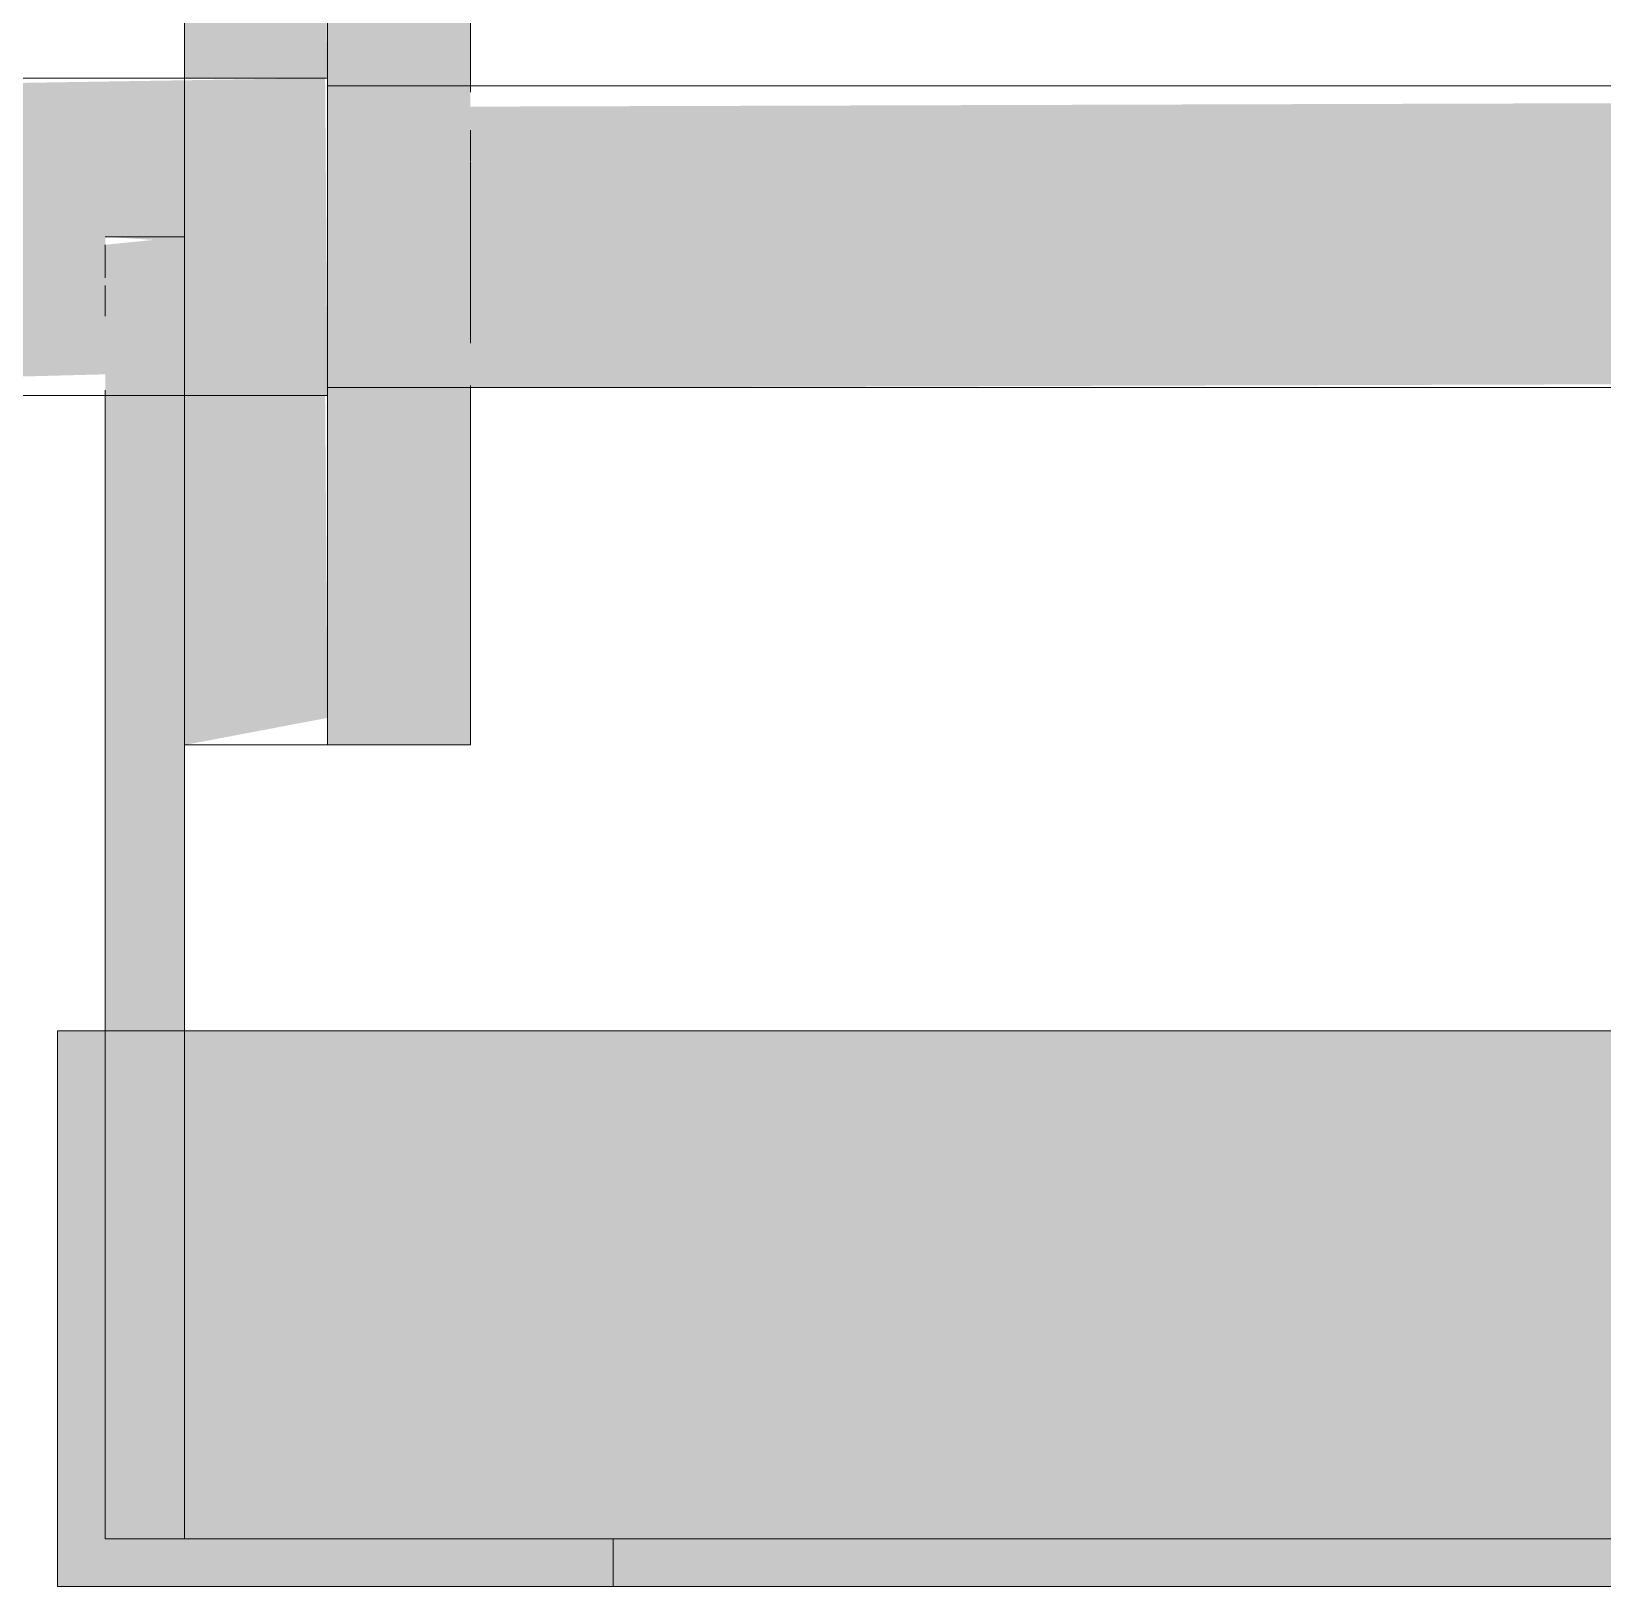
# Model space of a CAD drawing. Header units: millimetres. Extents: x 10569 to 232243, y -25347 to 80743.
# Drawn here: x 222112.4 to 222211.4, y 28624.5 to 28722.4 of the extents above; entities that cross this region are included whole.
import ezdxf

# ---------------------------------------------------------------- set-up
doc = ezdxf.new("R2010")
doc.units = ezdxf.units.MM
doc.layers.add('Q-CASE', color=31, linetype='Continuous', lineweight=20)

# ---------------------------------------------------------------- blocks, each defined once
blk = doc.blocks.new('DLN_Cat Ladder - 750x750x4500 _WDD_-9656512-PART PLAN of TENDER DRAFT G_F')
at = {"layer": 'Q-CASE', "lineweight": 15, "transparency": 33554432}
for points in [[(-171.3, -749), (-171.3, -609), (-105.3, -609), (-105.3, -600), (-180.3, -600), (-180.3, -749), (-172.712, -749)], [(-180.3, -727), (-180.45, -707.001), (-263.96, -708.34), (-245.3, -727), (-194.3, -725.66), (-194.3, -717), (-189.3, -717.322), (-189.3, -727), (-180.45, -727)], [(-171.3, -726.5), (260.7, -725.227), (260.7, -707.5), (-171.3, -708.803), (-171.3, -726.494)], [(-189.3, -767), (-189.3, -717), (-194.3, -717.5), (-194.3, -767)], [(-194.3, -799), (283.7, -799), (283.7, -767), (-194.3, -767), (-194.3, -774.535)], [(-102.058, -802), (251.7, -802), (251.7, -799), (-162.3, -799), (-162.3, -802)]]:
    blk.add_hatch(color=181, dxfattribs=at).paths.add_polyline_path(points, flags=0)
h = blk.add_hatch(color=181, dxfattribs=at)
h.paths.add_polyline_path([(-189.3, -749), (-180.3, -747.296), (-180.45, -727), (-189.3, -727), (-189.3, -747.296)], flags=0)
h.paths.add_polyline_path([(-183.736, -707), (-180.3, -707), (-180.45, -699), (-189.3, -699), (-189.3, -707)], flags=0)
h = blk.add_hatch(color=181, dxfattribs=at)
h.paths.add_polyline_path([(-180.45, -802), (-162.3, -802), (-162.3, -799), (-194.3, -799), (-194.3, -767), (-197.3, -767), (-197.3, -802), (-189.3, -802)], flags=0)
h.paths.add_polyline_path([(286.7, -802), (286.7, -767), (283.7, -767), (283.7, -799), (251.7, -799), (251.7, -802), (283.7, -802)], flags=0)
at = {"layer": 'Q-CASE', "lineweight": 15}
for p, q in [((-180.3, -600), (-180.3, -707.341)), ((-180.3, -600), (-180.3, -707.341)), ((-180.3, -707.341), (-180.3, -600)), ((-171.3, -707.843), (-171.3, -609)), ((-171.3, -707.843), (-171.3, -609)), ((-171.3, -609), (-171.3, -707.843)), ((-189.3, -699), (-189.3, -707.504)), ((-189.3, -749), (-189.3, -699)), ((-180.3, -699), (-180.3, -707.397)), ((-180.3, -699), (-180.3, -749)), ((-180.3, -707.397), (-180.3, -699)), ((-171.3, -707.897), (-171.3, -699)), ((-189.3, -707), (-265.3, -707)), ((-189.3, -707), (-265.3, -707)), ((-189.3, -707), (-265.3, -707)), ((-189.3, -707), (-265.3, -707)), ((-189.3, -707), (-265.3, -707)), ((-189.3, -707), (-265.3, -707)), ((-189.3, -707), (-265.3, -707)), ((-189.3, -707), (-265.3, -707)), ((-189.3, -707), (-265.3, -707)), ((-189.3, -707), (-265.3, -707)), ((-180.45, -707), (-189.3, -707)), ((-180.45, -707), (-189.3, -707)), ((-180.45, -707), (-189.3, -707)), ((-180.45, -707), (-189.3, -707)), ((-180.45, -707), (-189.3, -707)), ((-180.45, -707), (-189.3, -707)), ((-180.45, -707), (-189.3, -707)), ((-180.45, -707), (-189.3, -707)), ((-180.45, -707), (-189.3, -707)), ((-180.3, -707), (-189.3, -707)), ((-180.3, -707), (-180.45, -707)), ((-180.3, -707), (-180.45, -707)), ((-180.3, -707), (-180.45, -707)), ((-180.3, -707), (-180.45, -707)), ((-180.3, -707), (-180.45, -707)), ((-180.3, -707), (-180.45, -707)), ((-180.3, -707), (-180.45, -707)), ((-180.3, -707), (-180.45, -707)), ((-180.3, -707), (-180.45, -707)), ((-180.3, -707.341), (-180.3, -707)), ((-180.3, -707), (-180.3, -707.341)), ((-180.3, -707.341), (-180.3, -707)), ((-180.3, -707), (-180.3, -707.341)), ((-180.3, -707.341), (-180.3, -707)), ((-180.3, -707), (-180.3, -707.341)), ((-180.3, -707.341), (-180.3, -707)), ((-180.3, -707), (-180.3, -707.341)), ((-180.3, -707.341), (-180.3, -707)), ((-180.3, -707), (-180.3, -707.341)), ((-180.3, -707.341), (-180.3, -707)), ((-180.3, -707), (-180.3, -707.341)), ((-180.3, -707.341), (-180.3, -707)), ((-180.3, -707), (-180.3, -707.341)), ((-180.3, -707.341), (-180.3, -707)), ((-180.3, -707), (-180.3, -707.341)), ((-180.3, -707.341), (-180.3, -707)), ((-180.3, -707), (-180.3, -707.341)), ((-180.3, -707.341), (-180.3, -707)), ((-180.3, -707), (-180.3, -711.935)), ((-180.3, -709.929), (-180.3, -707.341)), ((-180.3, -707.341), (-180.3, -708.34)), ((-180.3, -709.929), (-180.3, -707.341)), ((-180.3, -707.341), (-180.3, -709.929)), ((-180.3, -709.929), (-180.3, -707.341)), ((-180.3, -707.341), (-180.3, -709.929)), ((-180.3, -709.929), (-180.3, -707.341)), ((-180.3, -707.341), (-180.3, -708.34)), ((-180.3, -708.34), (-180.3, -707.341)), ((-180.3, -707.341), (-180.3, -709.929)), ((-180.3, -709.929), (-180.3, -707.341)), ((-180.3, -707.341), (-180.3, -709.929)), ((-180.3, -709.929), (-180.3, -707.341)), ((-180.3, -707.341), (-180.3, -709.929)), ((-180.3, -708.34), (-180.3, -707.341)), ((-180.3, -707.341), (-180.3, -709.929)), ((-180.3, -709.929), (-180.3, -707.341)), ((-180.3, -707.341), (-180.3, -709.929)), ((-180.3, -709.929), (-180.3, -707.341)), ((-171.3, -707.5), (-180.3, -707.5)), ((-180.3, -710.282), (-180.3, -707.5)), ((-180.3, -707.5), (-180.3, -710.282)), ((-171.3, -707.5), (-180.3, -707.5)), ((-180.3, -710.282), (-180.3, -707.5)), ((-180.3, -707.5), (-180.3, -707.824)), ((-171.3, -707.5), (-180.3, -707.5)), ((-180.3, -710.282), (-180.3, -707.5)), ((-180.3, -707.5), (-180.3, -710.282)), ((-171.3, -707.5), (-180.3, -707.5)), ((-180.3, -707.824), (-180.3, -707.5)), ((-180.3, -707.5), (-180.3, -710.282)), ((-171.3, -707.5), (-180.3, -707.5)), ((-180.3, -707.824), (-180.3, -707.5)), ((-180.3, -707.5), (-180.3, -708.773)), ((-171.3, -707.5), (-180.3, -707.5)), ((-180.3, -707.824), (-180.3, -707.5)), ((-180.3, -707.5), (-180.3, -710.282)), ((-171.3, -707.5), (-180.3, -707.5)), ((-180.3, -710.282), (-180.3, -707.5)), ((-180.3, -707.5), (-180.3, -710.282)), ((-171.3, -707.5), (-180.3, -707.5)), ((-180.3, -710.282), (-180.3, -707.5)), ((-180.3, -707.5), (-180.3, -710.282)), ((-171.3, -707.5), (-180.3, -707.5)), ((-180.3, -710.282), (-180.3, -707.5)), ((-180.3, -707.5), (-180.3, -710.282)), ((269.7, -707.5), (-180.3, -707.5)), ((-180.3, -710.282), (-180.3, -707.5)), ((-180.3, -707.5), (-180.3, -710.282)), ((-180.3, -707.824), (-180.3, -707.5)), ((-180.3, -707.5), (-180.3, -710.282)), ((260.7, -707.5), (-171.3, -707.5)), ((260.7, -707.5), (-171.3, -707.5)), ((260.7, -707.5), (-171.3, -707.5)), ((260.7, -707.5), (-171.3, -707.5)), ((260.7, -707.5), (-171.3, -707.5)), ((260.7, -707.5), (-171.3, -707.5)), ((260.7, -707.5), (-171.3, -707.5)), ((260.7, -707.5), (-171.3, -707.5)), ((260.7, -707.5), (-171.3, -707.5)), ((-180.3, -707.824), (-180.3, -708.773)), ((-180.3, -710.282), (-180.3, -707.824)), ((-180.3, -710.282), (-180.3, -707.824)), ((-180.3, -708.773), (-180.3, -707.824)), ((-180.3, -710.282), (-180.3, -707.824)), ((-180.3, -708.34), (-180.3, -709.929)), ((-180.3, -708.34), (-180.3, -709.929)), ((-180.3, -709.929), (-180.3, -708.34)), ((-180.3, -709.929), (-180.3, -708.34)), ((-180.3, -708.773), (-180.3, -710.282)), ((-180.3, -708.773), (-180.3, -710.282)), ((-180.3, -710.282), (-180.3, -708.773)), ((-189.3, -710.195), (-189.3, -711.941)), ((-171.3, -712.211), (-171.3, -710.282)), ((-171.3, -712.211), (-171.3, -710.282)), ((-171.3, -710.282), (-171.3, -712.211)), ((-189.3, -712.296), (-189.3, -714.512)), ((-180.3, -712), (-180.3, -714.412)), ((-180.3, -714.412), (-180.3, -712.237)), ((-180.3, -712.237), (-180.3, -714.412)), ((-180.3, -714.412), (-180.3, -712.237)), ((-180.3, -712.237), (-180.3, -714.412)), ((-180.3, -714.412), (-180.3, -712.237)), ((-180.3, -712.237), (-180.3, -714.412)), ((-180.3, -714.412), (-180.3, -712.237)), ((-180.3, -712.237), (-180.3, -714.412)), ((-180.3, -714.412), (-180.3, -712.237)), ((-180.3, -712.237), (-180.3, -714.412)), ((-180.3, -714.412), (-180.3, -712.237)), ((-180.3, -712.237), (-180.3, -714.412)), ((-180.3, -714.412), (-180.3, -712.237)), ((-180.3, -712.237), (-180.3, -714.412)), ((-180.3, -714.412), (-180.3, -712.237)), ((-180.3, -712.237), (-180.3, -714.412)), ((-180.3, -714.412), (-180.3, -712.237)), ((-180.3, -712.237), (-180.3, -714.412)), ((-180.3, -714.412), (-180.3, -712.237)), ((-180.3, -714.406), (-180.3, -712.25)), ((-180.3, -712.25), (-180.3, -714.406)), ((-180.3, -714.406), (-180.3, -712.25)), ((-180.3, -712.25), (-180.3, -714.406)), ((-180.3, -714.406), (-180.3, -712.25)), ((-180.3, -712.25), (-180.3, -714.406)), ((-180.3, -714.406), (-180.3, -712.25)), ((-180.3, -712.25), (-180.3, -714.406)), ((-180.3, -714.406), (-180.3, -712.25)), ((-180.3, -712.25), (-180.3, -714.406)), ((-180.3, -714.406), (-180.3, -712.25)), ((-180.3, -712.25), (-180.3, -714.406)), ((-180.3, -714.406), (-180.3, -712.25)), ((-180.3, -712.25), (-180.3, -714.406)), ((-180.3, -714.406), (-180.3, -712.25)), ((-180.3, -712.25), (-180.3, -714.406)), ((-180.3, -714.406), (-180.3, -712.25)), ((-180.3, -712.25), (-180.3, -714.406)), ((-180.3, -714.406), (-180.3, -712.25)), ((-180.3, -712.25), (-180.3, -714.406)), ((-180.3, -714.406), (-180.3, -712.25)), ((-180.3, -712.25), (-180.3, -714.406)), ((-180.3, -712.25), (-180.3, -714.412)), ((-180.3, -712.25), (-180.3, -714.412)), ((-180.3, -714.412), (-180.3, -712.25)), ((-180.3, -712.265), (-180.3, -714.512)), ((-180.3, -714.512), (-180.3, -712.265)), ((-171.3, -714.495), (-171.3, -712.25)), ((-171.3, -714.495), (-171.3, -712.25)), ((-171.3, -712.25), (-171.3, -714.495)), ((-171.3, -714.598), (-171.3, -712.265)), ((-180.3, -714.412), (-180.3, -717)), ((-180.3, -719.462), (-180.3, -714.538)), ((-180.3, -714.538), (-180.3, -719.462)), ((-180.3, -719.462), (-180.3, -714.538)), ((-180.3, -714.538), (-180.3, -719.462)), ((-180.3, -719.462), (-180.3, -714.538)), ((-180.3, -714.538), (-180.3, -719.462)), ((-180.3, -719.462), (-180.3, -714.538)), ((-180.3, -714.538), (-180.3, -717)), ((-180.3, -717), (-180.3, -714.538)), ((-180.3, -714.538), (-180.3, -719.462)), ((-180.3, -719.462), (-180.3, -714.538)), ((-180.3, -714.538), (-180.3, -719.462)), ((-180.3, -719.462), (-180.3, -714.538)), ((-180.3, -714.538), (-180.3, -719.462)), ((-180.3, -719.462), (-180.3, -714.538)), ((-180.3, -714.538), (-180.3, -719.462)), ((-180.3, -719.462), (-180.3, -714.538)), ((-180.3, -714.538), (-180.3, -717)), ((-180.3, -719.462), (-180.3, -714.538)), ((-180.3, -717), (-180.3, -714.541)), ((-180.3, -714.541), (-180.3, -719.459)), ((-180.3, -719.459), (-180.3, -714.541)), ((-180.3, -714.541), (-180.3, -719.459)), ((-180.3, -717), (-180.3, -714.541)), ((-180.3, -714.541), (-180.3, -719.459)), ((-180.3, -719.459), (-180.3, -714.541)), ((-180.3, -714.541), (-180.3, -719.459)), ((-180.3, -719.459), (-180.3, -714.541)), ((-180.3, -714.541), (-180.3, -719.459)), ((-180.3, -719.459), (-180.3, -714.541)), ((-180.3, -714.541), (-180.3, -719.459)), ((-180.3, -717), (-180.3, -714.541)), ((-180.3, -714.541), (-180.3, -717)), ((-180.3, -719.459), (-180.3, -714.541)), ((-180.3, -714.541), (-180.3, -717)), ((-180.3, -719.459), (-180.3, -714.541)), ((-180.3, -714.541), (-180.3, -719.459)), ((-180.3, -719.459), (-180.3, -714.541)), ((-180.3, -714.541), (-180.3, -719.459)), ((-180.3, -717), (-180.3, -714.541)), ((-180.3, -714.541), (-180.3, -719.459)), ((-180.3, -714.541), (-180.3, -719.459)), ((-180.3, -714.541), (-180.3, -719.459)), ((-180.3, -719.459), (-180.3, -714.541)), ((-180.3, -714.645), (-180.3, -719.616)), ((-180.3, -719.616), (-180.3, -714.645)), ((-171.3, -716.951), (-171.3, -714.541)), ((-171.3, -716.951), (-171.3, -714.541)), ((-171.3, -714.541), (-171.3, -716.951)), ((-171.3, -717.107), (-171.3, -714.645)), ((-189.3, -714.832), (-189.3, -717.157)), ((-194.3, -717), (-189.3, -717)), ((-189.3, -717), (-194.3, -717)), ((-194.3, -717), (-189.3, -717)), ((-189.3, -717), (-194.3, -717)), ((-194.3, -719.588), (-194.3, -717.5)), ((-194.3, -717.5), (-194.3, -719.588)), ((-194.3, -719.588), (-194.3, -717.5)), ((-194.3, -717.5), (-194.3, -719.588)), ((-189.3, -717.322), (-189.3, -719.588)), ((-189.3, -717.322), (-189.3, -719.588)), ((-189.3, -717.322), (-189.3, -719.588)), ((-189.3, -717.322), (-189.3, -719.588)), ((-189.3, -717.482), (-189.3, -719.744)), ((-180.3, -719.459), (-180.3, -717)), ((-180.3, -719.459), (-180.3, -717)), ((-180.3, -719.459), (-180.3, -717)), ((-180.3, -717), (-180.3, -719.459)), ((-180.3, -717), (-180.3, -719.459)), ((-180.3, -719.459), (-180.3, -717)), ((-180.3, -717), (-180.3, -719.462)), ((-180.3, -719.462), (-180.3, -717)), ((-180.3, -717), (-180.3, -719.462)), ((-180.3, -717), (-180.3, -724.007)), ((-171.3, -719.41), (-171.3, -717)), ((-171.3, -719.41), (-171.3, -717)), ((-171.3, -717), (-171.3, -719.41)), ((-171.3, -719.568), (-171.3, -717.157)), ((-180.3, -719.588), (-180.3, -721.75)), ((-180.3, -719.588), (-180.3, -721.75)), ((-180.3, -721.75), (-180.3, -719.588)), ((-180.3, -721.763), (-180.3, -719.588)), ((-180.3, -719.588), (-180.3, -721.763)), ((-180.3, -721.763), (-180.3, -719.588)), ((-180.3, -719.588), (-180.3, -721.763)), ((-180.3, -721.763), (-180.3, -719.588)), ((-180.3, -719.588), (-180.3, -721.763)), ((-180.3, -721.763), (-180.3, -719.588)), ((-180.3, -719.588), (-180.3, -721.763)), ((-180.3, -721.763), (-180.3, -719.588)), ((-180.3, -719.588), (-180.3, -721.763)), ((-180.3, -721.763), (-180.3, -719.588)), ((-180.3, -719.588), (-180.3, -721.763)), ((-180.3, -721.763), (-180.3, -719.588)), ((-180.3, -719.588), (-180.3, -721.763)), ((-180.3, -721.763), (-180.3, -719.588)), ((-180.3, -719.588), (-180.3, -721.763)), ((-180.3, -721.763), (-180.3, -719.588)), ((-180.3, -719.588), (-180.3, -721.763)), ((-180.3, -721.763), (-180.3, -719.588)), ((-180.3, -721.75), (-180.3, -719.594)), ((-180.3, -719.594), (-180.3, -721.75)), ((-180.3, -721.75), (-180.3, -719.594)), ((-180.3, -719.594), (-180.3, -721.75)), ((-180.3, -721.75), (-180.3, -719.594)), ((-180.3, -719.594), (-180.3, -721.75)), ((-180.3, -721.75), (-180.3, -719.594)), ((-180.3, -719.594), (-180.3, -721.75)), ((-180.3, -721.75), (-180.3, -719.594)), ((-180.3, -719.594), (-180.3, -721.75)), ((-180.3, -721.75), (-180.3, -719.594)), ((-180.3, -719.594), (-180.3, -721.75)), ((-180.3, -721.75), (-180.3, -719.594)), ((-180.3, -719.594), (-180.3, -721.75)), ((-180.3, -721.75), (-180.3, -719.594)), ((-180.3, -719.594), (-180.3, -721.75)), ((-180.3, -721.75), (-180.3, -719.594)), ((-180.3, -719.594), (-180.3, -721.75)), ((-180.3, -721.75), (-180.3, -719.594)), ((-180.3, -719.594), (-180.3, -721.75)), ((-180.3, -721.75), (-180.3, -719.594)), ((-180.3, -719.594), (-180.3, -721.75)), ((-171.3, -721.704), (-171.3, -719.459)), ((-171.3, -721.704), (-171.3, -719.459)), ((-171.3, -719.459), (-171.3, -721.704)), ((-194.3, -722), (-194.3, -720.071)), ((-194.3, -720.071), (-194.3, -722)), ((-194.3, -722), (-194.3, -720.071)), ((-194.3, -720.071), (-194.3, -722)), ((-189.3, -719.898), (-189.3, -722)), ((-189.3, -719.898), (-189.3, -722)), ((-189.3, -719.898), (-189.3, -722)), ((-189.3, -719.898), (-189.3, -722)), ((-189.3, -720.05), (-189.3, -722.097)), ((-180.3, -719.744), (-180.3, -721.856)), ((-180.3, -721.856), (-180.3, -719.744)), ((-171.3, -721.812), (-171.3, -719.616)), ((-171.3, -723.678), (-171.3, -721.75)), ((-171.3, -723.678), (-171.3, -721.75)), ((-171.3, -721.75), (-171.3, -723.678)), ((-171.3, -723.697), (-171.3, -721.856)), ((-180.3, -725.227), (-180.3, -723.718)), ((-180.3, -723.718), (-180.3, -725.227)), ((-180.3, -725.227), (-180.3, -723.718)), ((-180.3, -723.718), (-180.3, -725.227)), ((-180.3, -725.227), (-180.3, -723.718)), ((-180.3, -723.718), (-180.3, -725.227)), ((-180.3, -725.227), (-180.3, -723.718)), ((-180.3, -723.718), (-180.3, -725.227)), ((-180.3, -725.227), (-180.3, -723.718)), ((-180.3, -723.718), (-180.3, -725.227)), ((-180.3, -725.227), (-180.3, -723.718)), ((-180.3, -723.718), (-180.3, -725.227)), ((-180.3, -725.227), (-180.3, -723.718)), ((-180.3, -723.718), (-180.3, -725.227)), ((-180.3, -725.227), (-180.3, -723.718)), ((-180.3, -723.718), (-180.3, -725.227)), ((-180.3, -725.227), (-180.3, -723.718)), ((-180.3, -723.718), (-180.3, -725.227)), ((-180.3, -725.227), (-180.3, -723.718)), ((-180.3, -723.718), (-180.3, -725.227)), ((-180.3, -725.227), (-180.3, -723.718)), ((-180.3, -723.718), (-180.3, -725.227)), ((-180.3, -726.429), (-180.3, -724.071)), ((-180.3, -724.071), (-180.3, -726.429)), ((-180.3, -725.66), (-180.3, -724.071)), ((-180.3, -724.071), (-180.3, -726.429)), ((-180.3, -726.429), (-180.3, -724.071)), ((-180.3, -724.071), (-180.3, -726.429)), ((-180.3, -726.429), (-180.3, -724.071)), ((-180.3, -724.071), (-180.3, -725.66)), ((-180.3, -725.66), (-180.3, -724.071)), ((-180.3, -724.071), (-180.3, -726.429)), ((-180.3, -726.429), (-180.3, -724.071)), ((-180.3, -724.071), (-180.3, -725.66)), ((-180.3, -726.429), (-180.3, -724.071)), ((-180.3, -724.071), (-180.3, -726.429)), ((-180.3, -726.429), (-180.3, -724.071)), ((-180.3, -724.071), (-180.3, -726.429)), ((-180.3, -726.429), (-180.3, -724.071)), ((-180.3, -724.071), (-180.3, -726.429)), ((-180.3, -726.429), (-180.3, -724.071)), ((-180.3, -724.071), (-180.3, -727)), ((-180.3, -726.176), (-180.3, -725.227)), ((-180.3, -725.227), (-180.3, -726.176)), ((-180.3, -726.176), (-180.3, -725.227)), ((-180.3, -725.227), (-180.3, -726.176)), ((-180.3, -726.176), (-180.3, -725.227)), ((-180.3, -725.227), (-180.3, -726.176)), ((-180.3, -726.176), (-180.3, -725.227)), ((-180.3, -725.227), (-180.3, -726.176)), ((-180.3, -726.176), (-180.3, -725.227)), ((-180.3, -725.227), (-180.3, -726.176)), ((-180.3, -726.176), (-180.3, -725.227)), ((-180.3, -725.227), (-180.3, -726.176)), ((-180.3, -726.176), (-180.3, -725.227)), ((-180.3, -725.227), (-180.3, -726.176)), ((-180.3, -726.176), (-180.3, -725.227)), ((-180.3, -725.227), (-180.3, -726.176)), ((-180.3, -726.176), (-180.3, -725.227)), ((-180.3, -725.227), (-180.3, -726.176)), ((-180.3, -726.176), (-180.3, -725.227)), ((-180.3, -725.227), (-180.3, -726.176)), ((-180.3, -726.176), (-180.3, -725.227)), ((-180.3, -725.227), (-180.3, -726.176)), ((-180.3, -726.429), (-180.3, -725.66)), ((-180.3, -725.66), (-180.3, -726.429)), ((-180.3, -726.429), (-180.3, -725.66)), ((-180.3, -725.66), (-180.3, -726.429)), ((-180.3, -726.5), (-180.3, -726.176)), ((-180.3, -726.176), (-180.3, -726.5)), ((-180.3, -726.5), (-180.3, -726.176)), ((-180.3, -726.176), (-180.3, -726.5)), ((-180.3, -726.5), (-180.3, -726.176)), ((-180.3, -726.176), (-180.3, -726.5)), ((-180.3, -726.5), (-180.3, -726.176)), ((-180.3, -726.176), (-180.3, -726.5)), ((-180.3, -726.5), (-180.3, -726.176)), ((-180.3, -726.176), (-180.3, -726.5)), ((-180.3, -726.5), (-180.3, -726.176)), ((-180.3, -726.176), (-180.3, -726.5)), ((-180.3, -726.5), (-180.3, -726.176)), ((-180.3, -726.176), (-180.3, -726.5)), ((-180.3, -726.5), (-180.3, -726.176)), ((-180.3, -726.176), (-180.3, -726.5)), ((-180.3, -726.5), (-180.3, -726.176)), ((-180.3, -726.176), (-180.3, -726.5)), ((-180.3, -726.5), (-180.3, -726.176)), ((-180.3, -726.176), (-180.3, -726.5)), ((-180.3, -726.5), (-180.3, -726.176)), ((-180.3, -726.176), (-180.3, -726.5)), ((-180.3, -727), (-180.3, -726.429)), ((-180.3, -726.429), (-180.3, -726.659)), ((-180.3, -727), (-180.3, -726.429)), ((-180.3, -726.429), (-180.3, -727)), ((-180.3, -727), (-180.3, -726.429)), ((-180.3, -726.429), (-180.3, -727)), ((-180.3, -727), (-180.3, -726.429)), ((-180.3, -726.429), (-180.3, -727)), ((-180.3, -727), (-180.3, -726.429)), ((-180.3, -726.429), (-180.3, -727)), ((-180.3, -727), (-180.3, -726.429)), ((-180.3, -726.429), (-180.3, -727)), ((-180.3, -727), (-180.3, -726.429)), ((-180.3, -726.429), (-180.3, -727)), ((-180.3, -727), (-180.3, -726.429)), ((-180.3, -726.429), (-180.3, -727)), ((-180.3, -727), (-180.3, -726.429)), ((-180.3, -726.429), (-180.3, -726.659)), ((-180.3, -727), (-180.3, -726.429)), ((-180.3, -726.5), (269.7, -726.5)), ((-178.853, -726.5), (-171.3, -726.5)), ((-178.853, -726.5), (-171.3, -726.5)), ((-178.853, -726.5), (-171.3, -726.5)), ((-178.853, -726.5), (-171.3, -726.5)), ((-178.853, -726.5), (-171.3, -726.5)), ((-178.853, -726.5), (-171.3, -726.5)), ((-178.853, -726.5), (-171.3, -726.5)), ((-178.853, -726.5), (-171.3, -726.5)), ((-178.853, -726.5), (-171.3, -726.5)), ((-178.853, -726.5), (-171.3, -726.5)), ((-171.3, -749), (-171.3, -726.363)), ((-171.3, -749), (-171.3, -726.363)), ((-171.3, -726.363), (-171.3, -749)), ((-171.3, -726.5), (260.7, -726.5)), ((-171.3, -726.5), (260.7, -726.5)), ((-171.3, -726.5), (260.7, -726.5)), ((-171.3, -726.5), (260.7, -726.5)), ((-171.3, -726.5), (260.7, -726.5)), ((-171.3, -726.5), (260.7, -726.5)), ((-171.3, -726.5), (260.7, -726.5)), ((-171.3, -726.5), (260.7, -726.5)), ((-171.3, -726.5), (260.7, -726.5)), ((-171.3, -726.5), (260.7, -726.5)), ((-245.3, -727), (-189.3, -727)), ((-245.3, -727), (-189.3, -727)), ((-245.3, -727), (-189.3, -727)), ((-245.3, -727), (-189.3, -727)), ((-245.3, -727), (-189.3, -727)), ((-245.3, -727), (-189.3, -727)), ((-245.3, -727), (-189.3, -727)), ((-245.3, -727), (-189.3, -727)), ((-245.3, -727), (-189.3, -727)), ((-245.3, -727), (-189.3, -727)), ((-194.3, -767), (-194.3, -726.659)), ((-194.3, -726.659), (-194.3, -767)), ((-194.3, -767), (-194.3, -726.659)), ((-194.3, -726.659), (-194.3, -767)), ((-189.3, -726.659), (-189.3, -747.296)), ((-189.3, -726.659), (-189.3, -747.296)), ((-189.3, -726.659), (-189.3, -747.296)), ((-189.3, -726.659), (-189.3, -747.296)), ((-189.3, -726.852), (-189.3, -747.296)), ((-189.3, -727), (-180.3, -727)), ((-189.3, -727), (-180.3, -727)), ((-189.3, -727), (-180.3, -727)), ((-189.3, -727), (-180.3, -727)), ((-189.3, -727), (-180.3, -727)), ((-189.3, -727), (-180.3, -727)), ((-189.3, -727), (-180.3, -727)), ((-189.3, -727), (-180.3, -727)), ((-189.3, -727), (-180.3, -727)), ((-189.3, -727), (-180.3, -727)), ((-180.3, -726.659), (-180.3, -747.296)), ((-180.3, -726.659), (-180.3, -747.296)), ((-180.3, -747.296), (-180.3, -726.659)), ((-180.3, -726.659), (-180.3, -727)), ((-180.3, -726.659), (-180.3, -727)), ((-180.3, -726.852), (-180.3, -749)), ((-180.3, -749), (-180.3, -726.852)), ((-171.3, -749), (-171.3, -726.54)), ((-189.3, -747.296), (-189.3, -749)), ((-189.3, -749), (-189.3, -767)), ((-189.3, -749), (-189.3, -767)), ((-189.3, -749), (-189.3, -767)), ((-189.3, -749), (-189.3, -767)), ((-189.3, -749), (-180.3, -749)), ((-180.3, -749), (-171.3, -749)), ((-180.3, -749), (-171.3, -749)), ((-171.3, -749), (-180.3, -749)), ((286.7, -767), (-197.3, -767)), ((-197.3, -767), (-197.3, -802)), ((-197.3, -767), (-197.3, -802)), ((-197.3, -767), (-194.3, -767)), ((-194.3, -799), (-194.3, -767)), ((-194.3, -799), (-194.3, -767)), ((-194.3, -767), (-189.3, -767)), ((-189.3, -767), (-194.3, -767)), ((-194.3, -767), (283.7, -767)), ((-194.3, -799), (-194.3, -767)), ((-194.3, -767), (-194.3, -799)), ((-194.3, -799), (-194.3, -767)), ((-194.3, -767), (-194.3, -799)), ((-189.3, -767), (278.7, -767)), ((278.7, -767), (-189.3, -767)), ((-189.3, -767), (-189.3, -799)), ((-189.3, -767), (-189.3, -799)), ((-189.3, -767), (-189.3, -799)), ((-189.3, -767), (-189.3, -799)), ((283.7, -799), (-194.3, -799)), ((-194.3, -799), (-189.3, -799)), ((-194.3, -799), (-189.3, -799)), ((-189.3, -799), (-194.3, -799)), ((-194.3, -799), (-189.3, -799)), ((-189.3, -799), (-194.3, -799)), ((-189.3, -799), (-162.3, -799)), ((251.7, -799), (-162.3, -799)), ((-162.3, -799), (251.7, -799)), ((-162.3, -799), (-162.3, -802)), ((-162.3, -799), (-162.3, -802)), ((-162.3, -802), (-162.3, -799)), ((-162.3, -802), (-162.3, -799)), ((-162.3, -799), (251.7, -799)), ((251.7, -799), (-162.3, -799)), ((-162.3, -799), (251.7, -799)), ((-162.3, -802), (-197.3, -802)), ((-197.3, -802), (286.7, -802)), ((251.7, -802), (-162.3, -802)), ((-162.3, -802), (251.7, -802)), ((251.7, -802), (-162.3, -802)), ((-162.3, -802), (251.7, -802)), ((251.7, -802), (-162.3, -802))]:
    blk.add_line(p, q, dxfattribs=at)
at = {"layer": 'Q-CASE', "lineweight": 15, "flags": 128}
blk.add_lwpolyline([(260.7, -707.5), (-171.3, -707.5), (-180.3, -707.5)], dxfattribs=at)

msp = doc.modelspace()

# ---------------------------------------------------------------- block references
at = {"layer": 'Q-CASE', "lineweight": 15}
msp.add_blockref('DLN_Cat Ladder - 750x750x4500 _WDD_-9656512-PART PLAN of TENDER DRAFT G_F', (222311.33196, 29426.48546), dxfattribs=at)

doc.saveas('drawing.dxf')
